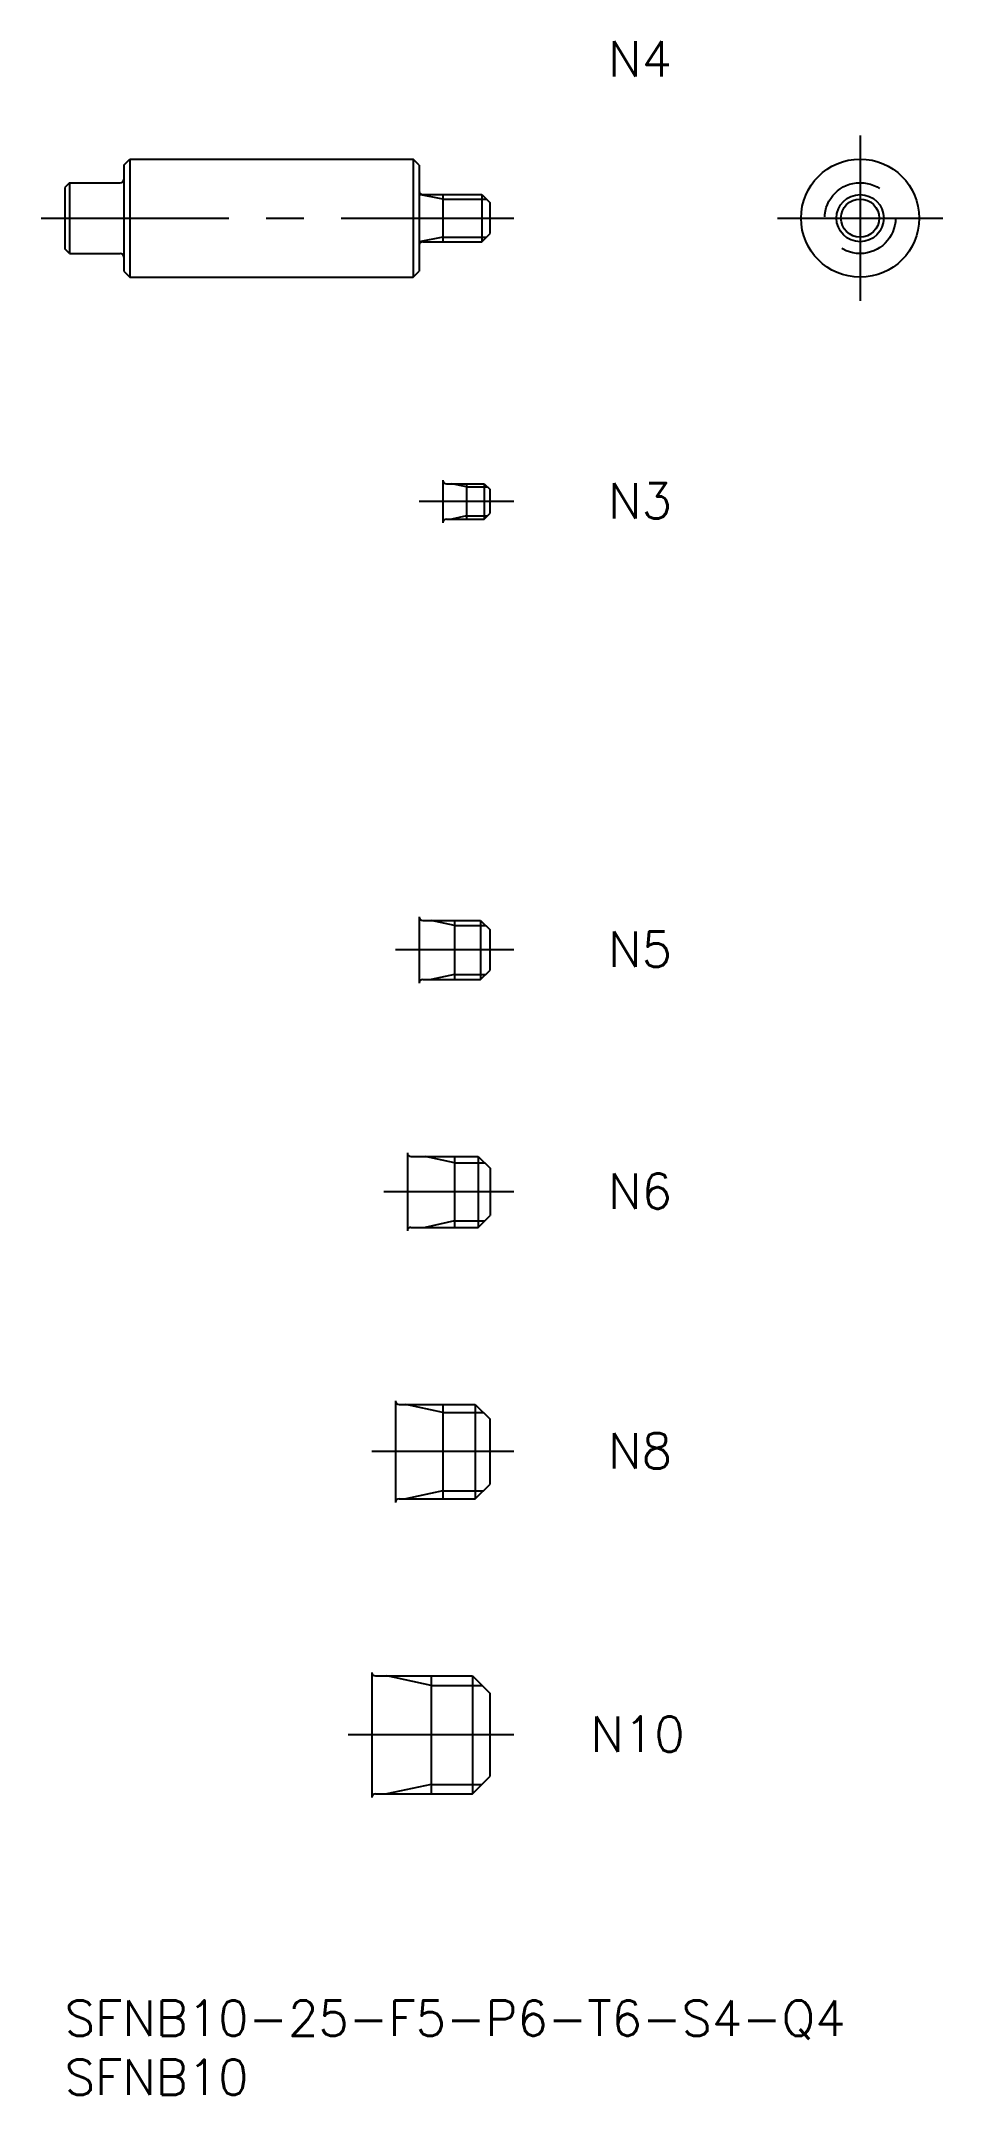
# Model space of a CAD drawing. Extents: x -2 to 74, y -8 to 166.
import ezdxf

# ---------------------------------------------------------------- set-up
doc = ezdxf.new("R2010")
doc.units = 0
doc.header["$LTSCALE"] = 0.5
doc.linetypes.add('CENTER', pattern=[50.8, 31.75, -6.35, 6.35, -6.35])
doc.linetypes.add('DASHED', pattern=[19.05, 12.7, -6.35])
for name, color, linetype in [('MSM_CENTER', 1, 'CENTER'), ('MSM_CONTINUOUS', 7, 'CONTINUOUS'), ('MSM_DASHED', 4, 'DASHED'), ('MSM_NARROW', 5, 'CONTINUOUS'), ('MSM_PART_NUMBER', 7, 'CONTINUOUS')]:
    doc.layers.add(name, color=color, linetype=linetype)
doc.styles.get("Standard").update_dxf_attribs({"font": 'txt.shx', "height": 1, "bigfont": 'bigfont.shx'})

# ---------------------------------------------------------------- blocks, each defined once
blk = doc.blocks.new('*U16')
at = {"layer": 'MSM_PART_NUMBER'}
blk.add_text('SFNB10-25-F5-P6-T6-S4-Q4', height=3, dxfattribs=at).set_placement((0, -3))
blk = doc.blocks.new('*U17')
at = {"layer": 'MSM_PART_NUMBER'}
blk.add_text('SFNB10', height=3, dxfattribs=at).set_placement((0, -8))
blk = doc.blocks.new('*U18')
at = {"layer": 'MSM_PART_NUMBER'}
blk.add_text('N10', height=3, dxfattribs=at).set_placement((44.5, 21.06))
blk = doc.blocks.new('*U19')
at = {"layer": 'MSM_PART_NUMBER'}
blk.add_text('N8', height=3, dxfattribs=at).set_placement((46, 45.06))
blk = doc.blocks.new('*U20')
at = {"layer": 'MSM_PART_NUMBER'}
blk.add_text('N6', height=3, dxfattribs=at).set_placement((46, 67.06))
blk = doc.blocks.new('*U21')
at = {"layer": 'MSM_PART_NUMBER'}
blk.add_text('N5', height=3, dxfattribs=at).set_placement((46, 87.56))
blk = doc.blocks.new('*U22')
at = {"layer": 'MSM_PART_NUMBER'}
blk.add_text('N4', height=3, dxfattribs=at).set_placement((46, 163))
blk = doc.blocks.new('*U23')
at = {"layer": 'MSM_PART_NUMBER'}
blk.add_text('N3', height=3, dxfattribs=at).set_placement((46, 125.56))

msp = doc.modelspace()

# ---------------------------------------------------------------- linework, layer by layer
at = {"layer": 'MSM_CENTER'}
for p, q in [((67.32, 158), (67.32, 144)), ((-2, 151), (38, 151)), ((60.32, 151), (74.32, 151)), ((38, 127), (30, 127)), ((38, 89), (28, 89)), ((38, 68.5), (27, 68.5)), ((38, 46.5), (26, 46.5)), ((38, 22.5), (24, 22.5))]:
    msp.add_line(p, q, dxfattribs=at)
at = {"layer": 'MSM_CONTINUOUS'}
for p, q in [((5, 155.5), (5.5, 156)), ((5, 155.5), (5, 146.5)), ((5.5, 156), (5.5, 146)), ((5.5, 156), (29.5, 156)), ((29.5, 156), (29.5, 146)), ((30, 155.5), (29.5, 156)), ((30, 155.5), (30, 146.5)), ((0.4, 154), (0, 153.6)), ((0, 153.6), (0, 148.4)), ((0.4, 154), (4.7, 154)), ((0.4, 154), (0.4, 148)), ((30.3, 153), (35.3, 153)), ((32, 153), (32, 149)), ((35.3, 153), (36, 152.3)), ((35.3, 153), (35.3, 149)), ((36, 149.7), (36, 152.3)), ((35.3, 149), (36, 149.7)), ((0.4, 148), (0, 148.4)), ((0.4, 148), (4.7, 148)), ((30.3, 149), (35.3, 149)), ((5, 146.5), (5.5, 146)), ((29.5, 146), (30, 146.5)), ((5.5, 146), (29.5, 146)), ((32, 128.8), (32, 125.2)), ((32.3, 128.5), (35.5, 128.5)), ((34, 128.5), (34, 125.5)), ((35.5, 128.5), (36, 128)), ((35.5, 128.5), (35.5, 125.5)), ((36, 126), (36, 128)), ((32.3, 125.5), (35.5, 125.5)), ((35.5, 125.5), (36, 126)), ((30, 91.8), (30, 86.2)), ((30.3, 91.5), (35.2, 91.5)), ((33, 91.5), (33, 86.5)), ((35.2, 91.5), (36, 90.7)), ((35.2, 91.5), (35.2, 86.5)), ((36, 87.3), (36, 90.7)), ((35.2, 86.5), (36, 87.3)), ((30.3, 86.5), (35.2, 86.5)), ((29, 71.8), (29, 65.2)), ((29.3, 71.5), (35, 71.5)), ((33, 71.5), (33, 65.5)), ((35, 71.5), (36, 70.5)), ((35, 71.5), (35, 65.5)), ((36, 70.5), (36, 66.5)), ((35, 65.5), (36, 66.5)), ((29.3, 65.5), (35, 65.5)), ((28, 50.8), (28, 42.2)), ((28.3, 50.5), (34.75, 50.5)), ((32, 50.5), (32, 42.5)), ((34.75, 50.5), (36, 49.25)), ((34.75, 50.5), (34.75, 42.5)), ((36, 43.75), (36, 49.25)), ((34.75, 42.5), (36, 43.75)), ((28.3, 42.5), (34.75, 42.5)), ((26, 27.8), (26, 17.2)), ((26.3, 27.5), (34.5, 27.5)), ((31, 27.5), (31, 17.5)), ((34.5, 27.5), (36, 26)), ((34.5, 27.5), (34.5, 17.5)), ((36, 19), (36, 26)), ((26.3, 17.5), (34.5, 17.5)), ((34.5, 17.5), (36, 19))]:
    msp.add_line(p, q, dxfattribs=at)
for radius in [5, 2]:
    msp.add_circle((67.32, 151), radius, dxfattribs=at)
for centre, start, end in [((4.7, 154.3), 270, 0), ((30.3, 153.3), 180, 270), ((4.7, 147.7), 0, 90), ((30.3, 148.7), 90, 180), ((32.3, 128.8), 180, 270), ((32.3, 125.2), 90, 180), ((30.3, 91.8), 180, 270), ((30.3, 86.2), 90, 180), ((29.3, 71.8), 180, 270), ((29.3, 65.2), 90, 180), ((28.3, 50.8), 180, 270), ((28.3, 42.2), 90, 180), ((26.3, 27.8), 180, 270), ((26.3, 17.2), 90, 180)]:
    msp.add_arc(centre, 0.3, start, end, dxfattribs=at)
at = {"layer": 'MSM_DASHED'}
msp.add_circle((67.32, 151), 3, dxfattribs=at)
at = {"layer": 'MSM_NARROW'}
for p, q in [((32, 152.62), (30, 153)), ((32, 152.62), (35.68, 152.62)), ((32, 149.38), (30, 149)), ((32, 149.38), (35.68, 149.38)), ((34, 128.23), (32.75, 128.5)), ((34, 128.23), (35.77, 128.23)), ((34, 125.77), (32.75, 125.5)), ((34, 125.77), (35.77, 125.77)), ((33, 91.07), (31, 91.5)), ((33, 91.07), (35.63, 91.07)), ((33, 86.93), (31, 86.5)), ((33, 86.93), (35.63, 86.93)), ((33, 70.96), (30.5, 71.5)), ((33, 70.96), (35.54, 70.96)), ((33, 66.04), (30.5, 65.5)), ((33, 66.04), (35.54, 66.04)), ((32, 49.82), (28.87, 50.5)), ((32, 49.82), (35.43, 49.82)), ((32, 43.18), (28.87, 42.5)), ((32, 43.18), (35.43, 43.18)), ((31, 26.69), (27.25, 27.5)), ((31, 26.69), (35.31, 26.69)), ((31, 18.31), (27.25, 17.5)), ((31, 18.31), (35.31, 18.31))]:
    msp.add_line(p, q, dxfattribs=at)
msp.add_circle((67.32, 151), 1.62, dxfattribs=at)

# ---------------------------------------------------------------- block references
at = {"layer": 'MSM_CONTINUOUS'}
for name in ['*U22', '*U23', '*U21', '*U20', '*U19', '*U18', '*U16', '*U17']:
    msp.add_blockref(name, (0, 0), dxfattribs=at)

doc.saveas('drawing.dxf')
